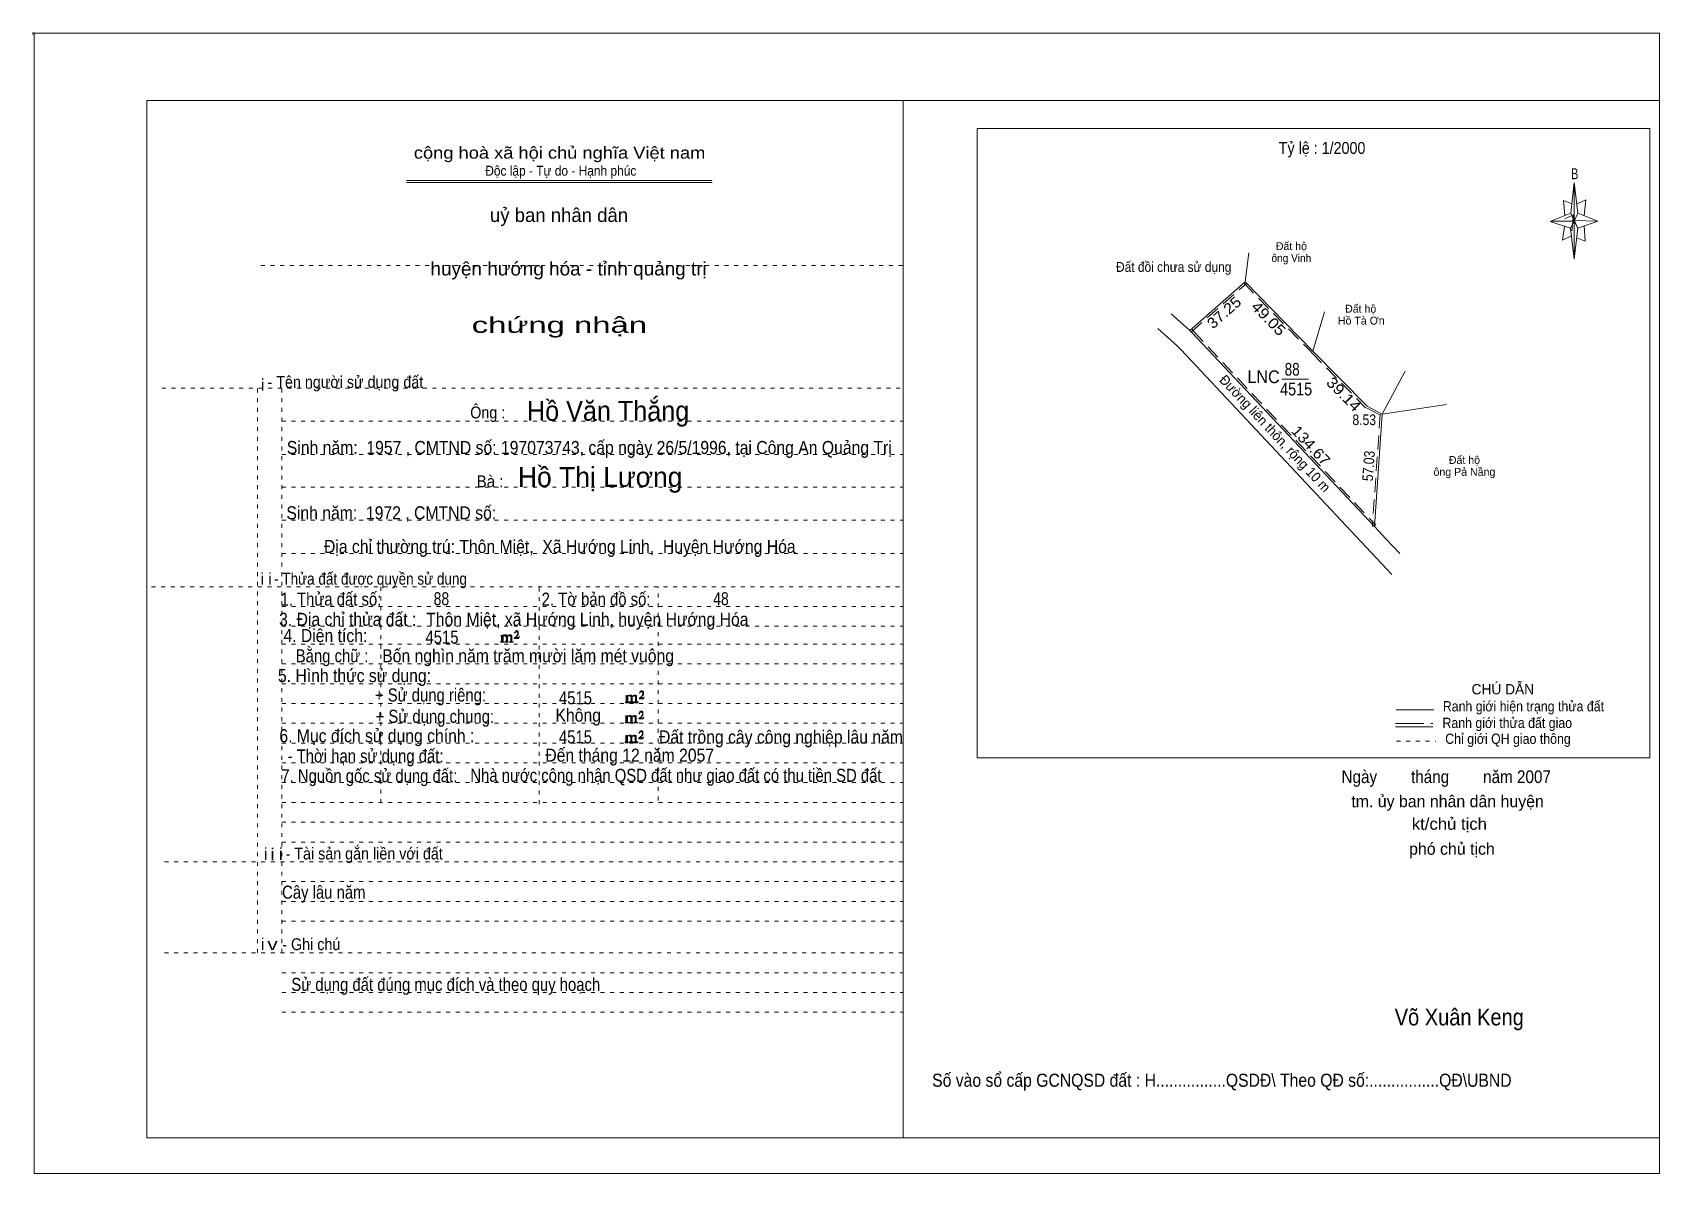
# Model space of a CAD drawing. Header units: centimetres. Extents: x -1.6 to 39.5, y -3.3 to 25.5.
import ezdxf
from ezdxf.enums import TextEntityAlignment as Align

# ---------------------------------------------------------------- set-up
doc = ezdxf.new("R2010")
doc.units = ezdxf.units.CM
doc.header["$LTSCALE"] = 0.12
for name, pattern in [('DOTTED', [1.5, 0.3, -1.2]), ('LONG_DASHED', [7.5, 6, -1.5]), ('MEDIUM_DASHED', [4.5, 3, -1.5])]:
    doc.linetypes.add(name, pattern=pattern)
for name, color, linetype, lineweight in [('1', 7, 'DOTTED', 13), ('10', 7, 'Continuous', 13), ('4', 7, 'Continuous', 13), ('5', 7, 'Continuous', 13), ('50', 7, 'Continuous', 13)]:
    doc.layers.add(name, color=color, linetype=linetype, lineweight=lineweight)

msp = doc.modelspace()

# ---------------------------------------------------------------- hatches: boundary and pattern name
at = {"layer": '50'}
for points in [[(10.27, 10.13), (10.27, 10.12), (10.27, 10.11), (10.25, 10.11), (10.24, 10.11), (10.24, 10.1), (10.33, 10.1), (10.33, 10.11), (10.32, 10.11), (10.31, 10.11), (10.31, 10.12), (10.31, 10.13), (10.31, 10.24), (10.31, 10.25), (10.32, 10.26), (10.34, 10.26), (10.35, 10.26), (10.36, 10.26), (10.37, 10.25), (10.39, 10.22), (10.39, 10.13), (10.37, 10.12), (10.37, 10.11), (10.36, 10.11), (10.35, 10.11), (10.35, 10.1), (10.44, 10.1), (10.44, 10.11), (10.43, 10.11), (10.42, 10.11), (10.42, 10.12), (10.42, 10.13), (10.42, 10.24), (10.44, 10.26), (10.45, 10.26), (10.46, 10.26), (10.49, 10.26), (10.49, 10.25), (10.5, 10.24), (10.5, 10.22), (10.5, 10.13), (10.5, 10.12), (10.49, 10.11), (10.49, 10.11), (10.47, 10.11), (10.47, 10.1), (10.56, 10.1), (10.56, 10.11), (10.55, 10.11), (10.54, 10.11), (10.53, 10.12), (10.53, 10.13), (10.53, 10.2), (10.53, 10.25), (10.53, 10.26), (10.52, 10.27), (10.5, 10.28), (10.47, 10.28), (10.46, 10.28), (10.44, 10.27), (10.41, 10.25), (10.41, 10.26), (10.4, 10.28), (10.39, 10.28), (10.37, 10.28), (10.35, 10.28), (10.34, 10.28), (10.32, 10.26), (10.31, 10.26), (10.31, 10.25), (10.31, 10.25), (10.31, 10.26), (10.31, 10.28), (10.24, 10.26), (10.24, 10.26), (10.25, 10.26), (10.27, 10.25), (10.27, 10.24), (10.27, 10.23)], [(10.69, 10.19), (10.72, 10.24), (10.72, 10.24), (10.71, 10.22), (10.69, 10.22), (10.68, 10.22), (10.63, 10.22), (10.66, 10.26), (10.67, 10.27), (10.69, 10.28), (10.69, 10.3), (10.69, 10.32), (10.69, 10.34), (10.69, 10.35), (10.69, 10.37), (10.68, 10.38), (10.67, 10.38), (10.66, 10.39), (10.65, 10.39), (10.63, 10.38), (10.63, 10.38), (10.62, 10.37), (10.61, 10.35), (10.59, 10.33), (10.61, 10.33), (10.61, 10.35), (10.62, 10.35), (10.63, 10.36), (10.65, 10.36), (10.66, 10.36), (10.67, 10.35), (10.68, 10.35), (10.68, 10.32), (10.68, 10.3), (10.66, 10.28), (10.66, 10.26), (10.65, 10.25), (10.59, 10.2), (10.59, 10.19)], [(13.42, 8.61), (13.42, 8.6), (13.42, 8.59), (13.41, 8.59), (13.4, 8.59), (13.4, 8.57), (13.48, 8.57), (13.48, 8.59), (13.47, 8.59), (13.46, 8.59), (13.46, 8.6), (13.46, 8.61), (13.46, 8.72), (13.46, 8.73), (13.47, 8.74), (13.5, 8.74), (13.51, 8.74), (13.52, 8.74), (13.53, 8.73), (13.54, 8.69), (13.54, 8.61), (13.53, 8.6), (13.53, 8.59), (13.52, 8.59), (13.51, 8.59), (13.51, 8.57), (13.6, 8.57), (13.6, 8.59), (13.58, 8.59), (13.57, 8.59), (13.57, 8.6), (13.57, 8.61), (13.57, 8.72), (13.6, 8.74), (13.61, 8.74), (13.62, 8.74), (13.64, 8.74), (13.64, 8.73), (13.65, 8.72), (13.65, 8.69), (13.65, 8.61), (13.65, 8.6), (13.64, 8.59), (13.64, 8.59), (13.63, 8.59), (13.63, 8.57), (13.72, 8.57), (13.72, 8.59), (13.7, 8.59), (13.69, 8.59), (13.68, 8.6), (13.68, 8.61), (13.68, 8.68), (13.68, 8.73), (13.68, 8.74), (13.67, 8.75), (13.65, 8.76), (13.63, 8.76), (13.62, 8.76), (13.6, 8.75), (13.56, 8.73), (13.56, 8.74), (13.55, 8.76), (13.54, 8.76), (13.53, 8.76), (13.51, 8.76), (13.5, 8.76), (13.47, 8.74), (13.46, 8.74), (13.46, 8.73), (13.46, 8.73), (13.46, 8.74), (13.46, 8.76), (13.4, 8.74), (13.4, 8.74), (13.41, 8.74), (13.42, 8.73), (13.42, 8.72), (13.42, 8.71)], [(13.85, 8.67), (13.87, 8.72), (13.87, 8.72), (13.86, 8.69), (13.85, 8.69), (13.84, 8.69), (13.78, 8.69), (13.82, 8.74), (13.83, 8.75), (13.85, 8.76), (13.85, 8.78), (13.85, 8.79), (13.85, 8.82), (13.85, 8.83), (13.85, 8.85), (13.84, 8.86), (13.83, 8.86), (13.82, 8.87), (13.8, 8.87), (13.78, 8.86), (13.78, 8.86), (13.77, 8.85), (13.76, 8.83), (13.75, 8.81), (13.76, 8.81), (13.76, 8.83), (13.77, 8.83), (13.78, 8.84), (13.8, 8.84), (13.82, 8.84), (13.83, 8.83), (13.84, 8.83), (13.84, 8.79), (13.84, 8.78), (13.82, 8.76), (13.82, 8.74), (13.8, 8.73), (13.75, 8.68), (13.75, 8.67)], [(13.41, 8.09), (13.41, 8.08), (13.41, 8.07), (13.4, 8.07), (13.39, 8.07), (13.39, 8.06), (13.48, 8.06), (13.48, 8.07), (13.47, 8.07), (13.45, 8.07), (13.45, 8.08), (13.45, 8.09), (13.45, 8.2), (13.45, 8.21), (13.47, 8.23), (13.49, 8.23), (13.5, 8.23), (13.51, 8.23), (13.52, 8.21), (13.53, 8.18), (13.53, 8.09), (13.52, 8.08), (13.52, 8.07), (13.51, 8.07), (13.5, 8.07), (13.5, 8.06), (13.59, 8.06), (13.59, 8.07), (13.58, 8.07), (13.57, 8.07), (13.57, 8.08), (13.57, 8.09), (13.57, 8.2), (13.59, 8.23), (13.6, 8.23), (13.61, 8.23), (13.63, 8.23), (13.63, 8.21), (13.64, 8.2), (13.64, 8.18), (13.64, 8.09), (13.64, 8.08), (13.63, 8.07), (13.63, 8.07), (13.62, 8.07), (13.62, 8.06), (13.71, 8.06), (13.71, 8.07), (13.7, 8.07), (13.69, 8.07), (13.67, 8.08), (13.67, 8.09), (13.67, 8.17), (13.67, 8.21), (13.67, 8.23), (13.66, 8.24), (13.64, 8.25), (13.62, 8.25), (13.61, 8.25), (13.59, 8.24), (13.55, 8.21), (13.55, 8.23), (13.54, 8.25), (13.53, 8.25), (13.52, 8.25), (13.5, 8.25), (13.49, 8.25), (13.47, 8.23), (13.45, 8.23), (13.45, 8.21), (13.45, 8.21), (13.45, 8.23), (13.45, 8.25), (13.39, 8.23), (13.39, 8.23), (13.4, 8.23), (13.41, 8.21), (13.41, 8.2), (13.41, 8.19)], [(13.84, 8.16), (13.86, 8.2), (13.86, 8.2), (13.85, 8.18), (13.84, 8.18), (13.83, 8.18), (13.77, 8.18), (13.81, 8.23), (13.82, 8.24), (13.84, 8.25), (13.84, 8.27), (13.84, 8.28), (13.84, 8.3), (13.84, 8.31), (13.84, 8.34), (13.83, 8.35), (13.82, 8.35), (13.81, 8.36), (13.8, 8.36), (13.77, 8.35), (13.77, 8.35), (13.76, 8.34), (13.75, 8.31), (13.74, 8.29), (13.75, 8.29), (13.75, 8.31), (13.76, 8.31), (13.77, 8.33), (13.8, 8.33), (13.81, 8.33), (13.82, 8.31), (13.83, 8.31), (13.83, 8.28), (13.83, 8.27), (13.81, 8.25), (13.81, 8.23), (13.8, 8.21), (13.74, 8.17), (13.74, 8.16)], [(13.84, 7.66), (13.86, 7.71), (13.86, 7.71), (13.85, 7.68), (13.84, 7.68), (13.83, 7.68), (13.77, 7.68), (13.81, 7.73), (13.82, 7.74), (13.84, 7.75), (13.84, 7.77), (13.84, 7.78), (13.84, 7.81), (13.84, 7.82), (13.84, 7.84), (13.83, 7.85), (13.82, 7.85), (13.81, 7.86), (13.79, 7.86), (13.77, 7.85), (13.77, 7.85), (13.76, 7.84), (13.75, 7.82), (13.74, 7.8), (13.75, 7.8), (13.75, 7.82), (13.76, 7.82), (13.77, 7.83), (13.79, 7.83), (13.81, 7.83), (13.82, 7.82), (13.83, 7.82), (13.83, 7.78), (13.83, 7.77), (13.81, 7.75), (13.81, 7.73), (13.79, 7.72), (13.74, 7.67), (13.74, 7.66)], [(13.41, 7.6), (13.41, 7.59), (13.41, 7.58), (13.4, 7.58), (13.39, 7.58), (13.39, 7.56), (13.47, 7.56), (13.47, 7.58), (13.46, 7.58), (13.45, 7.58), (13.45, 7.59), (13.45, 7.6), (13.45, 7.71), (13.45, 7.72), (13.46, 7.73), (13.49, 7.73), (13.5, 7.73), (13.51, 7.73), (13.52, 7.72), (13.53, 7.68), (13.53, 7.6), (13.52, 7.59), (13.52, 7.58), (13.51, 7.58), (13.5, 7.58), (13.5, 7.56), (13.59, 7.56), (13.59, 7.58), (13.57, 7.58), (13.56, 7.58), (13.56, 7.59), (13.56, 7.6), (13.56, 7.71), (13.59, 7.73), (13.6, 7.73), (13.61, 7.73), (13.63, 7.73), (13.63, 7.72), (13.64, 7.71), (13.64, 7.68), (13.64, 7.6), (13.64, 7.59), (13.63, 7.58), (13.63, 7.58), (13.62, 7.58), (13.62, 7.56), (13.71, 7.56), (13.71, 7.58), (13.69, 7.58), (13.68, 7.58), (13.67, 7.59), (13.67, 7.6), (13.67, 7.67), (13.67, 7.72), (13.67, 7.73), (13.66, 7.74), (13.64, 7.75), (13.62, 7.75), (13.61, 7.75), (13.59, 7.74), (13.55, 7.72), (13.55, 7.73), (13.54, 7.75), (13.53, 7.75), (13.52, 7.75), (13.5, 7.75), (13.49, 7.75), (13.46, 7.73), (13.45, 7.73), (13.45, 7.72), (13.45, 7.72), (13.45, 7.73), (13.45, 7.75), (13.39, 7.73), (13.39, 7.73), (13.4, 7.73), (13.41, 7.72), (13.41, 7.71), (13.41, 7.7)]]:
    msp.add_hatch(color=256, dxfattribs=at).paths.add_polyline_path(points)

# ---------------------------------------------------------------- linework, layer by layer
at = {"layer": '1', "linetype": 'Continuous'}
for p, q in [((1.31, -2.42), (1.31, 23.78)), ((1.31, 23.78), (39.51, 23.78)), ((20.41, -2.42), (20.41, 23.78)), ((39.51, -2.42), (39.51, 23.78)), ((7.87, 21.76), (15.58, 21.76)), ((7.87, 21.71), (15.59, 21.71)), ((37.26, 20.55), (36.75, 20.72)), ((1.31, -2.42), (39.51, -2.42))]:
    msp.add_line(p, q, dxfattribs=at)
at = {"layer": '1'}
for p, q in [((4.19, 19.61), (20.41, 19.61)), ((1.69, 16.51), (20.41, 16.51)), ((4.11, 2.25), (4.11, 16.51)), ((4.72, 2.25), (4.72, 16.51)), ((4.72, 15.68), (20.41, 15.68)), ((4.72, 14.84), (20.41, 14.84)), ((4.72, 14.01), (20.41, 14.01)), ((4.72, 13.18), (20.41, 13.18)), ((4.72, 12.34), (20.41, 12.34)), ((1.43, 11.5), (20.41, 11.5)), ((7.22, 6.03), (7.22, 11.5)), ((11.22, 6.01), (11.22, 11.5)), ((14.22, 6.1), (14.22, 11.5)), ((4.72, 11), (20.41, 11)), ((4.72, 10.5), (20.41, 10.5)), ((4.72, 10.05), (20.41, 10.05)), ((4.72, 9.55), (20.41, 9.55)), ((4.72, 9.05), (20.41, 9.05)), ((4.72, 8.55), (20.41, 8.55)), ((4.72, 8.05), (20.41, 8.05)), ((4.72, 7.55), (20.41, 7.55)), ((4.72, 7.05), (20.41, 7.05)), ((4.72, 6.55), (20.41, 6.55)), ((4.72, 6.05), (20.41, 6.05)), ((4.72, 5.55), (20.41, 5.55)), ((4.72, 5.05), (20.41, 5.05)), ((1.76, 4.55), (20.41, 4.55)), ((4.72, 4.05), (20.41, 4.05)), ((4.72, 3.55), (20.41, 3.55)), ((4.72, 3.05), (20.41, 3.05)), ((1.76, 2.25), (20.41, 2.25)), ((4.72, 1.75), (20.41, 1.75)), ((4.72, 1.25), (20.41, 1.25)), ((4.72, 0.75), (20.41, 0.75))]:
    msp.add_line(p, q, dxfattribs=at)
at = {"layer": '1', "linetype": 'Continuous'}
msp.add_lwpolyline([(-1.53, -3.32), (39.51, -3.32), (39.51, 25.48), (-1.53, 25.48)], close=True, dxfattribs=at)
msp.add_lwpolyline([(37.27, 20.35), (37.06, 20.25), (37.11, 20.6)], dxfattribs=at)
at = {"layer": '10'}
for p, q in [((29.05, 19.2), (29.14, 19.93)), ((31.05, 18.44), (30.76, 17.45)), ((32.51, 15.86), (33.09, 16.94)), ((29.97, 16.74), (30.65, 16.74)), ((32.51, 15.86), (32.31, 13.02))]:
    msp.add_line(p, q, dxfattribs=at)
at = {"layer": '10', "linetype": 'MEDIUM_DASHED'}
for p, q in [((27.68, 17.93), (29.08, 19.16)), ((29.01, 19.17), (30.72, 17.42)), ((30.72, 17.41), (32.09, 16.02)), ((32.11, 16.02), (32.49, 15.82)), ((32.46, 15.86), (32.26, 13.02))]:
    msp.add_line(p, q, dxfattribs=at)
at = {"layer": '10'}
for points in [[(27.18, 18.39), (27.65, 17.97), (29.05, 19.2)], [(29.05, 19.2), (30.76, 17.45), (32.13, 16.06), (32.51, 15.86), (34.13, 16.1)], [(27.43, 17.48), (27.34, 17.57), (26.84, 18.02)], [(27.65, 17.97), (27.7, 17.92), (32.31, 13.02), (32.6, 12.71), (32.95, 12.34)], [(32.75, 11.81), (31.97, 12.64), (27.43, 17.48)]]:
    msp.add_lwpolyline(points, dxfattribs=at)
at = {"layer": '10', "linetype": 'MEDIUM_DASHED'}
msp.add_lwpolyline([(27.69, 18.01), (27.74, 17.95), (32.35, 13.05)], dxfattribs=at)
at = {"layer": '4'}
for p, q in [((32.86, 8.39), (33.81, 8.39)), ((32.84, 7.96), (33.79, 7.96))]:
    msp.add_line(p, q, dxfattribs=at)
at = {"layer": '4', "linetype": 'LONG_DASHED'}
msp.add_line((32.84, 8.04), (33.79, 8.04), dxfattribs=at)
at = {"layer": '4', "linetype": 'DOTTED'}
msp.add_line((32.87, 7.6), (33.86, 7.6), dxfattribs=at)
at = {"layer": '4'}
msp.add_lwpolyline([(22.28, 23.07), (39.27, 23.07), (39.27, 7.18), (22.28, 7.18)], close=True, dxfattribs=at)
msp.add_circle((-1.55, 25.47), 0.025, dxfattribs=at)
at = {"layer": '5'}
for p, q in [((37.27, 20.93), (37.36, 21.71)), ((37.45, 20.55), (37.36, 19.77)), ((37.45, 20.93), (37.95, 20.73)), ((37.61, 20.61), (37.63, 20.23)), ((37.63, 20.23), (37.42, 20.31))]:
    msp.add_line(p, q, dxfattribs=at)
for points in [[(37.36, 21.71), (37.45, 20.93), (37.36, 20.73)], [(37.36, 20.73), (36.77, 20.73), (37.27, 20.93), (37.45, 20.55), (37.95, 20.73), (37.36, 20.75)], [(37.36, 20.73), (37.36, 19.77), (37.26, 20.55)]]:
    msp.add_lwpolyline(points, close=True, dxfattribs=at)
for points in [[(37.3, 21.17), (37.09, 21.25), (37.12, 20.87)], [(37.43, 21.17), (37.65, 21.27), (37.61, 20.87)], [(37.36, 20.73), (37.27, 20.93), (36.77, 20.73)], [(37.12, 20.79), (37.34, 20.89), (37.3, 20.49)], [(37.36, 20.73), (37.45, 20.55), (37.95, 20.73)]]:
    msp.add_lwpolyline(points, dxfattribs=at)
at = {"layer": '50'}
for points in [[(10.27, 10.13), (10.27, 10.12), (10.27, 10.11), (10.25, 10.11), (10.24, 10.11), (10.24, 10.1), (10.33, 10.1), (10.33, 10.11), (10.32, 10.11), (10.31, 10.11), (10.31, 10.12), (10.31, 10.13), (10.31, 10.24), (10.31, 10.25), (10.32, 10.26), (10.34, 10.26), (10.35, 10.26), (10.36, 10.26), (10.37, 10.25), (10.39, 10.22), (10.39, 10.13), (10.37, 10.12), (10.37, 10.11), (10.36, 10.11), (10.35, 10.11), (10.35, 10.1), (10.44, 10.1), (10.44, 10.11), (10.43, 10.11), (10.42, 10.11), (10.42, 10.12), (10.42, 10.13), (10.42, 10.24), (10.44, 10.26), (10.45, 10.26), (10.46, 10.26), (10.49, 10.26), (10.49, 10.25), (10.5, 10.24), (10.5, 10.22), (10.5, 10.13), (10.5, 10.12), (10.49, 10.11), (10.49, 10.11), (10.47, 10.11), (10.47, 10.1), (10.56, 10.1), (10.56, 10.11), (10.55, 10.11), (10.54, 10.11), (10.53, 10.12), (10.53, 10.13), (10.53, 10.2), (10.53, 10.25), (10.53, 10.26), (10.52, 10.27), (10.5, 10.28), (10.47, 10.28), (10.46, 10.28), (10.44, 10.27), (10.41, 10.25), (10.41, 10.26), (10.4, 10.28), (10.39, 10.28), (10.37, 10.28), (10.35, 10.28), (10.34, 10.28), (10.32, 10.26), (10.31, 10.26), (10.31, 10.25), (10.31, 10.25), (10.31, 10.26), (10.31, 10.28), (10.24, 10.26), (10.24, 10.26), (10.25, 10.26), (10.27, 10.25), (10.27, 10.24), (10.27, 10.23)], [(10.69, 10.19), (10.72, 10.24), (10.72, 10.24), (10.71, 10.22), (10.69, 10.22), (10.68, 10.22), (10.63, 10.22), (10.66, 10.26), (10.67, 10.27), (10.69, 10.28), (10.69, 10.3), (10.69, 10.32), (10.69, 10.34), (10.69, 10.35), (10.69, 10.37), (10.68, 10.38), (10.67, 10.38), (10.66, 10.39), (10.65, 10.39), (10.63, 10.38), (10.63, 10.38), (10.62, 10.37), (10.61, 10.35), (10.59, 10.33), (10.61, 10.33), (10.61, 10.35), (10.62, 10.35), (10.63, 10.36), (10.65, 10.36), (10.66, 10.36), (10.67, 10.35), (10.68, 10.35), (10.68, 10.32), (10.68, 10.3), (10.66, 10.28), (10.66, 10.26), (10.65, 10.25), (10.59, 10.2), (10.59, 10.19)], [(13.42, 8.61), (13.42, 8.6), (13.42, 8.59), (13.41, 8.59), (13.4, 8.59), (13.4, 8.57), (13.48, 8.57), (13.48, 8.59), (13.47, 8.59), (13.46, 8.59), (13.46, 8.6), (13.46, 8.61), (13.46, 8.72), (13.46, 8.73), (13.47, 8.74), (13.5, 8.74), (13.51, 8.74), (13.52, 8.74), (13.53, 8.73), (13.54, 8.69), (13.54, 8.61), (13.53, 8.6), (13.53, 8.59), (13.52, 8.59), (13.51, 8.59), (13.51, 8.57), (13.6, 8.57), (13.6, 8.59), (13.58, 8.59), (13.57, 8.59), (13.57, 8.6), (13.57, 8.61), (13.57, 8.72), (13.6, 8.74), (13.61, 8.74), (13.62, 8.74), (13.64, 8.74), (13.64, 8.73), (13.65, 8.72), (13.65, 8.69), (13.65, 8.61), (13.65, 8.6), (13.64, 8.59), (13.64, 8.59), (13.63, 8.59), (13.63, 8.57), (13.72, 8.57), (13.72, 8.59), (13.7, 8.59), (13.69, 8.59), (13.68, 8.6), (13.68, 8.61), (13.68, 8.68), (13.68, 8.73), (13.68, 8.74), (13.67, 8.75), (13.65, 8.76), (13.63, 8.76), (13.62, 8.76), (13.6, 8.75), (13.56, 8.73), (13.56, 8.74), (13.55, 8.76), (13.54, 8.76), (13.53, 8.76), (13.51, 8.76), (13.5, 8.76), (13.47, 8.74), (13.46, 8.74), (13.46, 8.73), (13.46, 8.73), (13.46, 8.74), (13.46, 8.76), (13.4, 8.74), (13.4, 8.74), (13.41, 8.74), (13.42, 8.73), (13.42, 8.72), (13.42, 8.71)], [(13.85, 8.67), (13.87, 8.72), (13.87, 8.72), (13.86, 8.69), (13.85, 8.69), (13.84, 8.69), (13.78, 8.69), (13.82, 8.74), (13.83, 8.75), (13.85, 8.76), (13.85, 8.78), (13.85, 8.79), (13.85, 8.82), (13.85, 8.83), (13.85, 8.85), (13.84, 8.86), (13.83, 8.86), (13.82, 8.87), (13.8, 8.87), (13.78, 8.86), (13.78, 8.86), (13.77, 8.85), (13.76, 8.83), (13.75, 8.81), (13.76, 8.81), (13.76, 8.83), (13.77, 8.83), (13.78, 8.84), (13.8, 8.84), (13.82, 8.84), (13.83, 8.83), (13.84, 8.83), (13.84, 8.79), (13.84, 8.78), (13.82, 8.76), (13.82, 8.74), (13.8, 8.73), (13.75, 8.68), (13.75, 8.67)], [(13.41, 8.09), (13.41, 8.08), (13.41, 8.07), (13.4, 8.07), (13.39, 8.07), (13.39, 8.06), (13.48, 8.06), (13.48, 8.07), (13.47, 8.07), (13.45, 8.07), (13.45, 8.08), (13.45, 8.09), (13.45, 8.2), (13.45, 8.21), (13.47, 8.23), (13.49, 8.23), (13.5, 8.23), (13.51, 8.23), (13.52, 8.21), (13.53, 8.18), (13.53, 8.09), (13.52, 8.08), (13.52, 8.07), (13.51, 8.07), (13.5, 8.07), (13.5, 8.06), (13.59, 8.06), (13.59, 8.07), (13.58, 8.07), (13.57, 8.07), (13.57, 8.08), (13.57, 8.09), (13.57, 8.2), (13.59, 8.23), (13.6, 8.23), (13.61, 8.23), (13.63, 8.23), (13.63, 8.21), (13.64, 8.2), (13.64, 8.18), (13.64, 8.09), (13.64, 8.08), (13.63, 8.07), (13.63, 8.07), (13.62, 8.07), (13.62, 8.06), (13.71, 8.06), (13.71, 8.07), (13.7, 8.07), (13.69, 8.07), (13.67, 8.08), (13.67, 8.09), (13.67, 8.17), (13.67, 8.21), (13.67, 8.23), (13.66, 8.24), (13.64, 8.25), (13.62, 8.25), (13.61, 8.25), (13.59, 8.24), (13.55, 8.21), (13.55, 8.23), (13.54, 8.25), (13.53, 8.25), (13.52, 8.25), (13.5, 8.25), (13.49, 8.25), (13.47, 8.23), (13.45, 8.23), (13.45, 8.21), (13.45, 8.21), (13.45, 8.23), (13.45, 8.25), (13.39, 8.23), (13.39, 8.23), (13.4, 8.23), (13.41, 8.21), (13.41, 8.2), (13.41, 8.19)], [(13.84, 8.16), (13.86, 8.2), (13.86, 8.2), (13.85, 8.18), (13.84, 8.18), (13.83, 8.18), (13.77, 8.18), (13.81, 8.23), (13.82, 8.24), (13.84, 8.25), (13.84, 8.27), (13.84, 8.28), (13.84, 8.3), (13.84, 8.31), (13.84, 8.34), (13.83, 8.35), (13.82, 8.35), (13.81, 8.36), (13.8, 8.36), (13.77, 8.35), (13.77, 8.35), (13.76, 8.34), (13.75, 8.31), (13.74, 8.29), (13.75, 8.29), (13.75, 8.31), (13.76, 8.31), (13.77, 8.33), (13.8, 8.33), (13.81, 8.33), (13.82, 8.31), (13.83, 8.31), (13.83, 8.28), (13.83, 8.27), (13.81, 8.25), (13.81, 8.23), (13.8, 8.21), (13.74, 8.17), (13.74, 8.16)], [(13.84, 7.66), (13.86, 7.71), (13.86, 7.71), (13.85, 7.68), (13.84, 7.68), (13.83, 7.68), (13.77, 7.68), (13.81, 7.73), (13.82, 7.74), (13.84, 7.75), (13.84, 7.77), (13.84, 7.78), (13.84, 7.81), (13.84, 7.82), (13.84, 7.84), (13.83, 7.85), (13.82, 7.85), (13.81, 7.86), (13.79, 7.86), (13.77, 7.85), (13.77, 7.85), (13.76, 7.84), (13.75, 7.82), (13.74, 7.8), (13.75, 7.8), (13.75, 7.82), (13.76, 7.82), (13.77, 7.83), (13.79, 7.83), (13.81, 7.83), (13.82, 7.82), (13.83, 7.82), (13.83, 7.78), (13.83, 7.77), (13.81, 7.75), (13.81, 7.73), (13.79, 7.72), (13.74, 7.67), (13.74, 7.66)], [(13.41, 7.6), (13.41, 7.59), (13.41, 7.58), (13.4, 7.58), (13.39, 7.58), (13.39, 7.56), (13.47, 7.56), (13.47, 7.58), (13.46, 7.58), (13.45, 7.58), (13.45, 7.59), (13.45, 7.6), (13.45, 7.71), (13.45, 7.72), (13.46, 7.73), (13.49, 7.73), (13.5, 7.73), (13.51, 7.73), (13.52, 7.72), (13.53, 7.68), (13.53, 7.6), (13.52, 7.59), (13.52, 7.58), (13.51, 7.58), (13.5, 7.58), (13.5, 7.56), (13.59, 7.56), (13.59, 7.58), (13.57, 7.58), (13.56, 7.58), (13.56, 7.59), (13.56, 7.6), (13.56, 7.71), (13.59, 7.73), (13.6, 7.73), (13.61, 7.73), (13.63, 7.73), (13.63, 7.72), (13.64, 7.71), (13.64, 7.68), (13.64, 7.6), (13.64, 7.59), (13.63, 7.58), (13.63, 7.58), (13.62, 7.58), (13.62, 7.56), (13.71, 7.56), (13.71, 7.58), (13.69, 7.58), (13.68, 7.58), (13.67, 7.59), (13.67, 7.6), (13.67, 7.67), (13.67, 7.72), (13.67, 7.73), (13.66, 7.74), (13.64, 7.75), (13.62, 7.75), (13.61, 7.75), (13.59, 7.74), (13.55, 7.72), (13.55, 7.73), (13.54, 7.75), (13.53, 7.75), (13.52, 7.75), (13.5, 7.75), (13.49, 7.75), (13.46, 7.73), (13.45, 7.73), (13.45, 7.72), (13.45, 7.72), (13.45, 7.73), (13.45, 7.75), (13.39, 7.73), (13.39, 7.73), (13.4, 7.73), (13.41, 7.72), (13.41, 7.71), (13.41, 7.7)]]:
    msp.add_lwpolyline(points, close=True, dxfattribs=at)

# ---------------------------------------------------------------- texts
at = {"layer": '1'}
for s, height, width, p in [('cộng hoà xã hội chủ nghĩa Việt nam', 0.3, 1.15, (11.735, 22.31)), ('Độc lập - Tự do - Hạnh phúc', 0.25, 0.9, (11.765, 21.88)), ('chứng nhận', 0.4, 1.55, (11.73, 17.91)), ('- Tên người sử dụng đất', 0.3, 0.9, (6.325, 16.52)), ('- Thửa đất được quyền sử dụng', 0.3, 0.85, (6.96, 11.55)), ('- Tài sản gắn liền với đất ', 0.3, 0.9, (6.85, 4.61)), ('v', 0.3, 1.3, (4.485, 2.32)), ('- Ghi chú', 0.3, 0.9, (5.465, 2.32))]:
    msp.add_text(s, height=height, dxfattribs=dict(at, width=width)).set_placement(p, align=Align.CENTER)
for s, height, p in [('uỷ ban nhân dân', 0.35, (11.72, 20.71)), ('i', 0.3, (4.235, 16.45)), ('i', 0.3, (4.225, 11.55)), ('i', 0.3, (4.425, 11.55)), ('i', 0.3, (4.315, 4.6)), ('i', 0.3, (4.485, 4.59)), ('i', 0.3, (4.695, 4.6)), ('i', 0.3, (4.235, 2.32))]:
    msp.add_text(s, height=height, dxfattribs=at).set_placement(p, align=Align.CENTER)
at = {"layer": '10'}
for s, height, width, p in [('Tỷ lệ : 1/2000', 0.3, 0.9, (30.99, 22.43)), ('Đất đồi chưa sử dụng ', 0.25, 0.9, (27.285, 19.45)), ('ông Vinh', 0.2, 0.95, (30.215, 19.7)), ('88', 0.32, 0.8, (30.235, 16.83)), ('4515', 0.32, 0.85, (30.335, 16.33)), ('Hồ Văn Thắng', 0.5, 0.95, (12.96, 15.69)), ('8.53', 0.27, 0.85, (32.055, 15.58)), ('Võ Xuân Keng', 0.42, 0.9, (34.455, 0.42))]:
    msp.add_text(s, height=height, dxfattribs=dict(at, width=width)).set_placement(p, align=Align.CENTER)
for s, height, p in [('Đất hộ', 0.2, (30.215, 20)), ('Đất hộ', 0.2, (31.965, 18.42)), ('Hồ Tà Ơn', 0.2, (31.98, 18.12)), ('Đất hộ', 0.2, (34.585, 14.6)), ('Hồ Thị Lương', 0.5, (12.76, 14.02)), ('ông Pả Nầng', 0.2, (34.585, 14.3))]:
    msp.add_text(s, height=height, dxfattribs=at).set_placement(p, align=Align.CENTER)
for s, height, rotation, width, p in [('37.25', 0.27, 41.572, 1.1, (28.605, 18.323)), ('49.05', 0.2699, 314.455, 1.15, (29.544, 18.18)), ('Đường liên thôn, rộng 10 m ', 0.25, 313.168, 0.95, (29.741, 15.251)), ('39.14', 0.27, 314.451, 1.15, (31.438, 16.265)), ('134.67', 0.27, 313.195, 1.1, (30.611, 14.972)), ('57.03', 0.27, 85.948, 0.85, (32.298, 14.54))]:
    msp.add_text(s, height=height, rotation=rotation, dxfattribs=dict(at, width=width)).set_placement(p, align=Align.CENTER)
at = {"layer": '10', "width": 0.95}
msp.add_text('LNC', height=0.32, dxfattribs=at).set_placement((29.92, 16.64), align=Align.RIGHT)
at = {"layer": '4'}
msp.add_text('CHÚ DẪN', height=0.2591, dxfattribs=at).set_placement((35.555, 8.78), align=Align.CENTER)
at = {"layer": '4', "width": 0.9}
for s, p in [('Ranh giới hiện trạng thửa đất', (36.075, 8.35)), ('Ranh giới thửa đất giao ', (35.71, 7.93)), ('Chỉ giới QH giao thông', (35.685, 7.53))]:
    msp.add_text(s, height=0.2591, dxfattribs=at).set_placement(p, align=Align.CENTER)
at = {"layer": '5', "width": 0.75}
msp.add_text('B', height=0.276, dxfattribs=at).set_placement((37.37, 21.79), align=Align.CENTER)
at = {"layer": '50'}
for s, height, width, p in [('  huyện hướng hóa - tỉnh quảng trị', 0.34, 1.05, (11.83, 19.36)), ('Ông :', 0.3, 0.9, (9.92, 15.75)), ('Sinh năm:  1957 , CMTND số: 197073743, cấp ngày 26/5/1996, tại Công An Quảng Trị', 0.33, 0.9, (12.485, 14.85)), ('Bà :', 0.3, 0.95, (9.98, 14.01)), ('Sinh năm:  1972 , CMTND số: ', 0.33, 0.9, (7.54, 13.2)), ('Địa chỉ thường trú: Thôn Miệt,  Xã Hướng Linh,  Huyện Hướng Hóa', 0.33, 0.9, (11.74, 12.35)), ('1. Thửa đất số:  ', 0.33, 0.85, (6.065, 11.02)), ('88', 0.33, 0.8, (8.75, 11.03)), ('2. Tờ bản đồ số:  ', 0.33, 0.85, (12.76, 11.02)), ('48', 0.33, 0.8, (15.81, 11.03)), ('3. Địa chỉ thửa đất : ', 0.33, 0.9, (6.44, 10.51)), ('Thôn Miệt, xã Hướng Linh, huyện Hướng Hóa', 0.33, 0.9, (12.435, 10.51)), ('4. Diện tích: ', 0.33, 0.9, (5.875, 10.1)), ('4515', 0.33, 0.85, (8.765, 10.06)), ('Bằng chữ :', 0.33, 0.85, (5.99, 9.59)), ('Bốn nghìn năm trăm mười lăm mét vuông', 0.33, 0.9, (10.94, 9.59)), ('5. Hình thức sử dụng:', 0.33, 0.9, (6.555, 9.09)), ('+ Sử dụng riêng:', 0.33, 0.85, (8.475, 8.6)), ('4515', 0.33, 0.85, (12.135, 8.53)), ('+ Sử dụng chung:', 0.33, 0.85, (8.585, 8.06)), ('Không', 0.33, 0.9, (12.205, 8.09)), ('6. Mục đích sử dụng chính :', 0.33, 0.9, (7.12, 7.57)), ('4515', 0.33, 0.85, (12.135, 7.54)), ('Đất trồng cây công nghiệp lâu năm', 0.33, 0.9, (17.325, 7.54)), ('- Thời hạn sử dụng đất:', 0.33, 0.85, (6.835, 7.06)), ('Đến tháng 12 năm 2057', 0.33, 0.9, (13.505, 7.08)), ('7. Nguồn gốc sử dụng đất:', 0.33, 0.85, (6.93, 6.56)), ('Nhà nước công nhận QSD đất như giao đất có thu tiền SD đất ', 0.33, 0.85, (14.725, 6.57)), ('Ngày        tháng        năm 2007', 0.32, 0.9, (34.125, 6.54)), ('kt/chủ tịch', 0.3, 1.05, (34.205, 5.36)), ('Cây lâu năm', 0.33, 0.85, (5.78, 3.62)), ('Sử dụng đất đúng mục đích và theo quy hoạch', 0.33, 0.85, (8.86, 1.29)), ('Số vào sổ cấp GCNQSD đất : H................QSDĐ\\ Theo QĐ số:................QĐ\\UBND', 0.33, 0.9, (28.46, -1.13))]:
    msp.add_text(s, height=height, dxfattribs=dict(at, width=width)).set_placement(p, align=Align.CENTER)
for s, p in [('tm. ủy ban nhân dân huyện ', (34.215, 5.93)), ('phó chủ tịch', (34.27, 4.73))]:
    msp.add_text(s, height=0.3, dxfattribs=at).set_placement(p, align=Align.CENTER)

doc.saveas('drawing.dxf')
